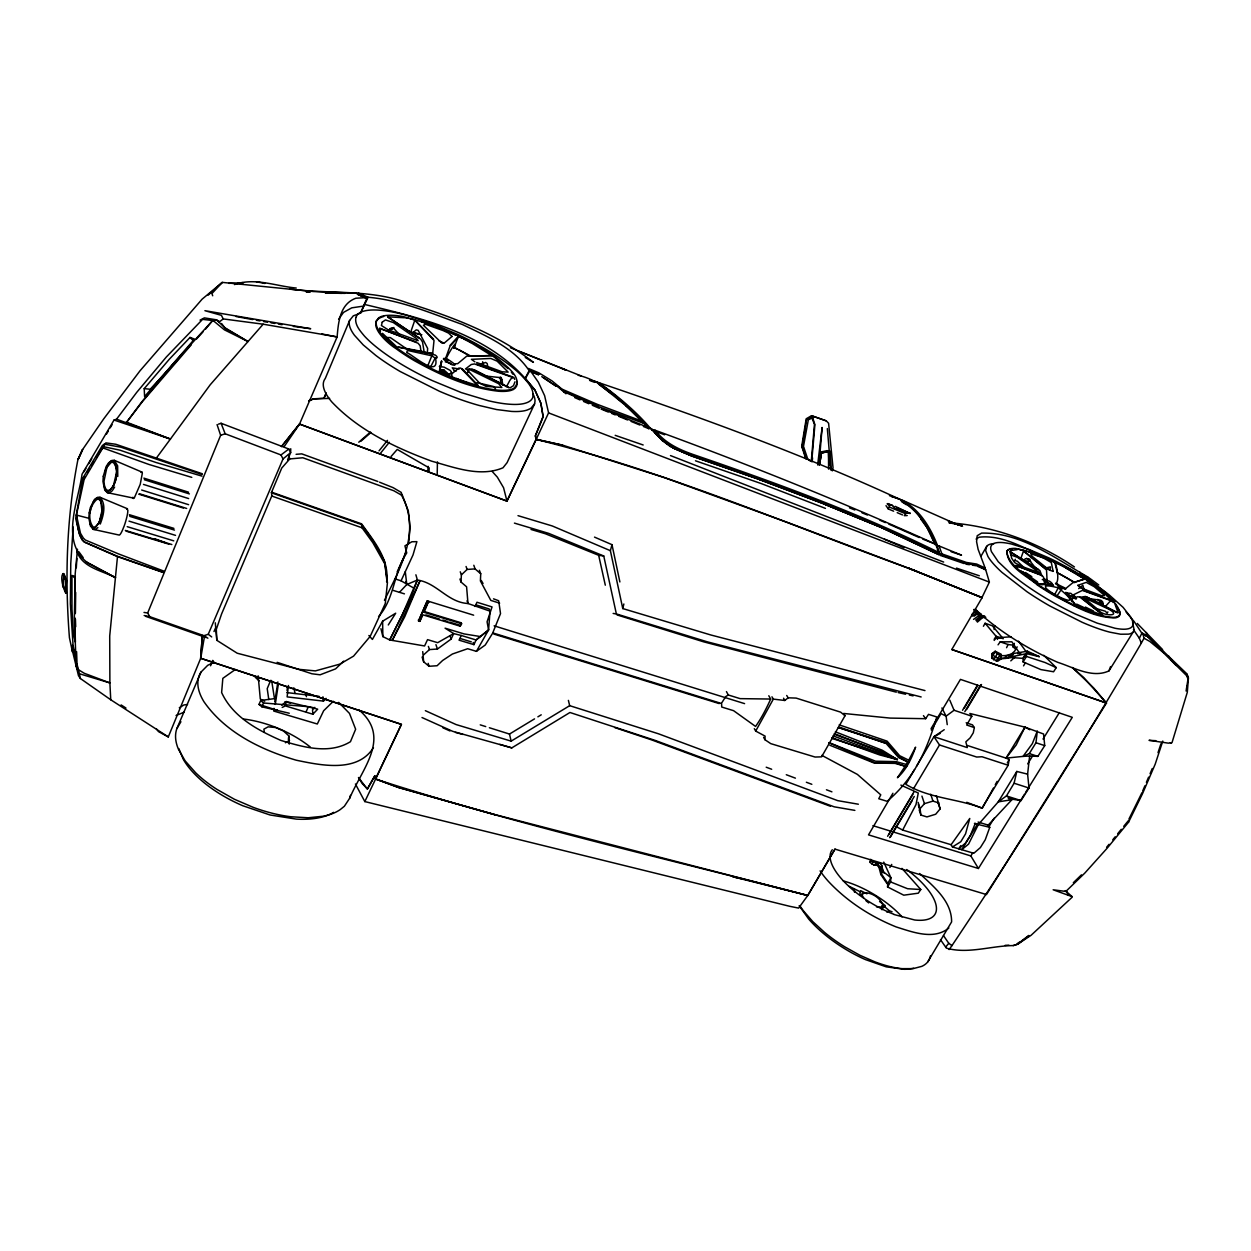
<?xml version="1.0" encoding="UTF-8"?>
<svg xmlns="http://www.w3.org/2000/svg" width="1251" height="1251" viewBox="0 0 1251 1251"><rect width="100%" height="100%" fill="white"/><g stroke="black" fill="none" stroke-linecap="round" stroke-linejoin="round"><path stroke-width="1.5" d="M65.693 593.052C68.148 563.591 55.779 572.02 65.693 593.052L66.522 580.214L63.191 573.474M74.763 614.069L74.825 576.648L71.964 575.507L71.979 609.19L73.496 634.742L75.404 642.107L74.81 617.806M493.504 598.838L498.68 600.746L500.525 613.6L492.566 633.366L485.232 645.031L476.428 651.349L467.655 648.722L452.362 654.038L442.619 660.481L437.099 665.735L429.046 666.283L423.651 661.795L422.729 651.615M828.975 465.403L828.49 451.126L820.797 453.3L819.202 465.356M202.021 476.146L155.937 462.463L120.033 450.188L103.536 446.685L84.13 479.493L76.42 515.068L80.486 533.27L83.332 538.039L85.318 540.01L118.798 554.021L163.881 571.128M75.404 613.35L75.685 592.427M879.594 862.815L881.752 865.536L881.611 874.152L887.85 883.456L887.538 886.928L903.769 895.184L918.297 893.183L920.783 889.524L901.955 868.366M1043.787 655.321L1056.235 667.643L1053.577 671.771L1040.91 669.598L1023.13 661.951L1026.414 656.415L1026.461 653.616L1006.398 657.932L999.393 658.339M1015.796 649.144L1013.122 647.017L1013.138 645.36M437.178 475.333L437.443 461.885M65.943 592.739L63.52 585.656L63.91 574.006M66.444 592.208L63.019 585.968L63.754 574.193L62.91 573.787M290.748 448.749L290.639 452.627L287.574 459.789M806.551 459.211L802.219 446.498L806.535 419.883L811.602 417.099L814.448 424.386L811.352 460.399M828.584 469.125L828.49 451.126M1187.84 680.716L1187.997 677.244L1186.48 673.46L1148.809 637.306L1142.147 633.647L1134.219 621.653L1126.103 612.02M479.368 570.284L480.728 573.756L480.4 580.933L490.814 600.402L499.634 603.17M76.686 515.693C77.249 524.497 77.875 535.725 84.552 542.199L117.485 556.648L163.209 572.489M427.889 470.188L428.108 466.31M476.428 651.349L488.578 629.941L490.032 611.16L467.983 603.514L466.592 586.797L461.009 582.028L461.384 574.881L460.259 571.816M810.367 461.15L807.614 458.679L803.486 446.388L808.334 419.789L813.791 417.255M428.984 471.799L429.202 467.921L397.239 449.422L390.984 456.599M821.813 755.354L857.388 774.416L880.767 794.838L878.765 798.748L887.147 801.312C914.356 778.138 926.756 750.709 936.796 716.964L928.508 714.352L925.646 718.7L890.118 718.09L843.674 713.461L845.019 715.728L821.579 756.855L815.089 757.043L770.772 743.641L764.893 739.685L765.112 736.135L755.682 731.069L754.306 728.661M77.484 549.205L75.201 573.834L74.356 617.634L76.186 666.048L77.437 669.097L84.27 673.273L109.885 682.921L110.745 699.778L168.291 736.917L200.739 658.214L204.351 637.244M76.295 567.829L76.89 558.509M427.326 353.376L427.639 348.419L418.162 330.342L416.255 329.842L412.549 333.001L407.466 330.592M1053.545 585.515L1041.207 583.951L1037.955 583.904L1037.548 585.187L1037.126 583.482L1021.066 570.847M820.406 458.929L820.797 453.3L827.067 451.752L829.976 452.362L830.586 469.469M72.761 648.988L72.542 652.146L69.43 637.713C64.802 578.509 66.428 518.696 77.781 460.305L82.613 449.516L103.645 418.96L139.987 370.828L202.13 299.145L222.271 282.382L313.391 291.53L356.504 293.25L366.871 298.285L360.538 313.172M482.448 364.807L482.667 361.742M117.766 476.428L117.625 465.825L114.31 460.305L111.918 460.415L109.369 462.37L105.068 470.955M98.907 523.716L102.676 507.687M113.122 487.171L116.875 471.048M887.538 886.928L890.571 881.924L890.884 877.67L883.769 862.111M102.082 511.847L100.784 501.104L99.032 499.368L96.984 499.321C89.556 505.42 87.148 519.29 93.106 526.999L95.185 527.093L99.282 522.418L101.941 513.457M289.247 744.126L288.809 735.854L283.461 730.959L275.595 727.519L268.121 726.831L263.883 729.177L264.336 732.179M819.858 464.465L820.797 453.3M1045.711 568.861L1023.599 550.753L1020.847 558.493L1018.721 558.102M408.639 543.716L410 527.656L408.326 510.971L401.946 494.161M811.727 461.65L814.917 424.668L812.04 415.879M893.652 511.19L888.319 508.969L889.508 506.076L887.162 503.778L892.573 505.513L893.84 507.265L895.294 506.374L910.102 513.504L897.014 507.781M72.355 645.328L79.392 673.742L109.885 682.921L109.713 636.024L117.485 556.648M820.593 459.602L820.922 456.115M200.035 320.115L204.366 317.895L216.36 319.787L224.805 327.653L247.886 341.492L224.429 329.857L212.842 320.319L173.78 363.165L141.801 401.852L126.242 422.744L170.417 439.054L210.199 384.792L263.179 324.197L337.113 336.941C338.38 322.398 339.787 304.056 355.863 298.223L366.043 297.629M812.18 461.682L812.571 457.913M287.042 690.693L287.449 686.908M1008.322 798.56L1021.019 800.577L1029.01 788.036L1027.603 774.15L1029.636 755.995L1037.861 756.386L1044.726 745.627L1043.569 734.009L1024.96 727.144L969.869 713.477L971.839 716.213L966.679 725.017L974.341 727.582L973.278 732.82L970.119 737.918L965.835 741.843L967.304 747.613L933.95 736.698L916.483 766.253M288.418 685.501L287.136 696.901L323.462 701.107L326.058 698.355M1029.636 755.995L1023.021 756.402L1029.323 753.571L1035.969 742.734L1037.314 730.975L1032.372 743.61L1023.021 756.402L1006.023 758.122L967.32 745.471M386.606 581.918C389.671 559.353 373.861 541.058 361.617 523.856L271.608 492.159L271.748 496.021L221.583 613.96L216.314 629.347L216.814 640.324L237.221 653.225L299.036 669.348L315.377 670.896L339.912 664.109L353.564 656.134L370.187 636.384L385.292 603.482L387.435 582.7L385.089 564.436L372.829 542.684L362.024 527.781L361.476 524.513L271.201 492.722M819.092 463.996L822.11 427.467L817.654 464.95M288.356 739.529L288.809 735.854M991.699 657.369L992.231 653.475L995.217 651.239L1001.128 654.179L1000.8 659.089L997.657 661.263L991.871 658.354L991.699 657.369L993.153 657.51M1118.097 612.74L1115.376 605.265M425.747 353.251L432.705 353.345L434.019 340.46L414.863 320.193L433.565 339.209M882.033 909.727L882.799 904.442C879.469 897.358 871.478 892.323 863.628 892.729L860.766 894.809M514.974 381.821L513.473 385.699L510.127 387.794M1049.902 570.393L1050.418 566.875L1045.852 567.97L1044.069 566.625M277.878 681.951L274.751 701.795M991.871 658.354L992.231 653.475L994.451 653.694M359.475 313.548L353.314 315.831L349.576 320.506L325.26 378.521A99.454 30.29 24.5 0 0 331.875 402.009C358.881 430.5 395.394 447.811 431.736 461.197C454.379 467.405 480.009 477.491 502.996 467.796L507.077 462.667L534.599 403.87L535.037 400.914A100.002 27.334 24.8 0 0 532.973 393.846M378.568 616.555C394.737 598.51 393.408 572.786 406.747 552.958L404.933 545.843L411.876 541.761L416.896 541.652L413.018 554.944L401.071 580.808L413.784 588.095L402.15 615.179L389.702 639.965L382.869 636.603L380.945 628.69M278.332 684.313L275.267 704.422M870.211 862.502L870.68 859.359L873.104 861.783L878.781 863.299L874.23 865.285L870.211 862.502L870.196 861.298L871.853 861.235M214.406 662.186L207.713 665.313L201.02 672.068L176.876 728.567A91.839 44.27 22.4 0 0 178.424 749.208L185.132 760.858L195.578 772.68A89.54 43.222 22.4 0 0 217.111 789.49L234.437 799.28L253.124 807.302A91.855 44.301 22.5 0 0 290.904 816.762L308.153 817.763L323.211 816.231A89.4 43.144 22.5 0 0 340.303 809.538L344.369 806.254L349.608 798.341C362.399 768.114 391.297 737.777 359.334 710.208M994.138 629.566L994.748 625.781M414.644 320.663L410.954 331.421M914.544 769.537L905.818 784.314C929.149 798.435 957.031 798.513 981.957 808.068L1008.181 765.268L1009.15 759.56L1006.023 758.122L1024.96 727.144L1029.839 729.74M1186.652 688.629L1187.215 685.532M73.183 526.999L70.76 563.529L70.369 603.826L73.09 645.532L77.077 664.985L76.186 666.048M832.447 470.829L833.025 467.733L828.6 423.245L826.285 420.868L811.539 415.707L806.191 418.788L801.719 446.232L805.66 458.617M439.32 371.328L441.337 361.101M439.523 371.735L441.775 361.132L439.711 368.138L442.447 371.954L445.465 373.94L448.656 374.205L452.925 372.939L458.648 368.154L460.743 368.044L477.413 385.449M1186.104 691.021L1188.012 678.933L1186.511 675.54L1163.133 652.443L1149.841 641.45L1144.024 638.213L1142.851 633.819M83.77 478.93L84.583 476.756M446.075 359.96L446.154 359.146M285.666 704.454L286.276 701.545L317.707 709.161L312.859 714.227L285.353 705.908L282.179 707.425M89.791 513.113L90.604 509.438M1067.869 894.746L1066.884 891.822M895.966 826.473L902.659 830.07L951.104 844.722L952.449 846.958L961.722 849.679L968.555 844.112L978.376 824.487L998.282 801.844L1006.445 795.933L1014.092 783.235L1016.797 771.445L1027.603 774.15M924.974 690.583L710.975 635.023L622.763 608.565L623.858 603.983M622.763 608.565L610.379 550.69L611.989 544.67L594.506 537.117M349.608 798.341L350.436 795.323M1128.074 820.812L1128.558 822.188L1107.229 848.115L1084.773 873.12L1065.852 891.447L1053.154 889.774L1072.123 896.654L1071.857 897.483L1031.059 935.31L1017.798 944.052L1013.56 945.584C991.605 945.662 967.836 954.341 946.366 948.117L940.486 939.657M1128.558 822.188L1142.585 793.525L1155.22 764.111L1162.789 741.061M474.973 606.5L476.991 602.247L492.05 606.923L487.077 621.794L488.578 629.941L476.084 639.965L473.926 644.64L459.054 640.168L461.275 635.477L476.084 639.965L488.578 629.941M930.556 955.67L929.477 959.017A75.717 31.353 31.9 0 1 921.799 966.351L913.167 968.634L902.127 968.649A77.765 32.213 31.9 0 1 874.84 961.816L859.875 955.264L845.004 946.976A75.764 31.431 31.9 0 1 824.425 932.261L812.775 921.612L803.486 910.9A77.734 32.198 31.9 0 1 799.811 905.661M1158.004 752.664L1160.928 743.798M1013.122 647.017L1014.358 643.374M445.841 360.132C445.669 357.317 459.852 334.94 453.863 348.231L458.413 336.378L461.916 338.114M989.76 827.333L985.256 839.765L980.377 847.584L973.794 853.291L961.722 849.679L977.406 824.315L989.76 827.333L988.196 825.128L978.079 822.048M975.28 609.002A83.52 21.22 29.9 0 0 983.833 617.009C1006.023 635.664 1031.215 650.551 1057.674 662.311C1073.624 667.377 1092.326 678.652 1108.965 670.896L1110.544 666.611M1001.441 655.227L999.862 655.039L996.171 661.169M1040.832 574.772L1015.89 565.499L1017.595 567.594M91.01 507.593L92.246 504.356M100.268 524.013C103.364 515.897 106.601 504.403 100.017 497.288L97.719 497.272L95.154 499.149L92.855 502.746M1023.13 661.951L1023.068 658.37L1026.461 653.616L1039.284 656.65L1027.415 651.192L1013.294 653.554L1012.387 655.931L1005.773 658.386L999.002 659.042M415.879 574.788L417.396 580.026L411.313 596.618L389.702 639.965L424.574 645.969L427.545 639.636L437.662 642.686L453.691 633.585L461.275 635.477M648.315 428.546L644.281 423.182L648.659 428.64L643.374 426.466M427.529 366.449L431.83 355.816L408.608 350.671L407.169 350.859L406.747 352.579C412.674 354.674 439.492 379.303 435.598 358.396L431.83 355.816M978.376 824.487L975.233 823.486L970.432 835.308L965.444 843.127L958.798 848.819L960.752 845.645M207.869 638.198L203.929 635.696L149.807 616.68L147.665 612.99L220.645 435.317L217.064 424.605M211.231 664.172L212.733 660.575M360.476 313.25L368.122 297.269C401.039 300.084 431.673 313.532 462.463 324.525C486.545 336.191 513.88 347.762 529.142 370.656L525.17 378.381L534.834 389.937L540.885 403.213L543.215 416.724L535.412 435.833L536.179 439.445L506.983 501.119L299.458 424.011L281.491 446.529M270.669 680.356L267.214 688.644L268.793 699.59M210.575 665.782L212.826 660.419M271.608 492.159L281.756 468.03L289.779 458.929L302.82 457.757L393.83 490.767L401.493 495.13C421.368 531.206 400.711 567.266 384.448 600.245M261.912 706.815L263.539 702.984L260.693 700.497L259.02 704.422L261.912 706.815L289.278 713.242M473.66 615.179L427.232 600.887L418.538 620.981L419.82 621.372L421.884 615.539M203.929 635.696L208.245 634.288L283.023 458.945L290.639 452.627L288.825 449.015L221.083 423.276L218.409 424.167M213.999 631.552L215.532 627.986M1142.695 790.96L1144.915 785.784M1146.385 782.328L1148.606 777.137M1150.076 773.681L1152.296 768.489M323.978 398.287L326.261 392.97L323.9 398.24L313.344 398.85L308.716 401.055L313.375 398.897L329.623 398.397M859.718 894.528L860.672 890.665L866.927 893.808M1024.96 727.144L1016.219 744.939L1006.023 758.122M413.784 588.095L417.396 580.026C436.99 582.841 447.483 602.356 467.983 603.514L467.03 600.808M306.135 711.678L308.403 706.674L313.813 707.738M467.593 372.892L469.172 369.436L470.845 370.124L498.617 383.682L501.839 387.497L486.029 386.371L479.586 383.072L466.529 369.217L469.172 369.436M397.114 572.004L405.934 552.582M927.679 961.956L951.604 921.909C951.823 901.158 933.559 886.443 919.626 873.526M427.232 600.887L418.538 620.981M916.889 571.3C790.695 525.701 666.705 471.502 536.179 439.445L535.319 435.895L543.028 416.567L540.885 403.354L534.896 389.952L525.373 378.521L530.049 370.296L538.368 382.227L544.623 395.691L548.579 412.893L536.21 439.351L562.606 445.153L664.625 477.679L789.428 523.137M423.667 654.836L429.468 649.582L437.428 649.034L451.126 639.073L453.691 633.585L445.075 628.174L464.074 633.913L480.009 636.493M397.583 629.05L392.251 640.387L404.777 616.649L419.992 580.808L398.459 627.408M1072.451 667.565L1093.796 688.081L1106.478 703.062L986.476 894.559L834.949 849.116L807.739 895.497L494.88 814.573L398.537 787.551L375.66 778.951L401.462 724.329L200.613 658.292L202.349 635.399L200.692 658.261L401.368 724.392L375.472 779.045C517.476 824.862 663.374 858.03 807.786 895.45L834.996 849.116M1006.57 647.705L1008.071 644.515L1013.717 645.25M732.945 876.779L807.739 895.497L798.638 908.101L789.913 906.35L364.823 801.578L375.613 779.045L374.815 775.792L367.262 789.006L358.474 777.512L362.102 783.439L367.497 788.99L374.847 775.839L375.66 778.951M760.264 479.68L692.428 456.208L672.647 447.795L692.397 456.255L759.638 479.602L824.503 504.044L881.877 527.547L941.221 554.85L966.929 563.685L977.156 565.452L985.663 569.612L989.369 582.106L981.941 597.634L907.866 567.891M424.558 609.69L428.593 601.278L424.136 612.318L461.619 623.749L460.212 626.188L422.963 614.851L419.82 621.372M176.876 728.567L180.926 721.749M460.212 626.188L461.166 622.795L423.761 611.379L424.136 612.318M871.931 864.16L873.104 861.783M949.118 949.572L951.948 945.615C1018.111 846.786 1081.239 745.831 1141.303 643.17L1139.364 638.26L1142.007 632.912L1148.121 636.462L1163.039 651.834M1128.887 819.155L1141.96 792.696M993.935 543.653A81.409 18.953 29.6 0 0 986.664 546.39L985.647 550.549L987.93 556.445A83.708 19.5 29.7 0 0 1002.02 572.426L1026.868 591.645A81.612 19.031 29.7 0 0 1049.98 606.047L1082.084 622.247A83.754 19.5 29.7 0 0 1109.965 632.193L1120.63 634.226L1128.433 634.148A81.55 18.984 29.7 0 0 1134.204 630.285L1132.593 622.388M1024.694 655.133L1023.068 658.37L1011.418 657.573L1005.773 658.386M430.094 367.95L435.285 357.817M993.669 659.887L997.328 653.773L999.862 655.039M984.349 569.549L985.147 568.001L978.11 549.314L976.578 541.699L977.187 535.741L981.55 533.114C1021.238 532.175 1055.297 558.493 1088.417 577.305M902.659 830.07L916.013 804.534L918.281 793.009L900.876 785.096M908.742 760.186L915.607 747.144C911.729 758.403 906.381 769.662 897.42 777.747L905.161 766.269L906.506 766.613L906.224 764.455L907.679 762L909.039 762.344L908.742 760.186L899.625 755.682L887.1 741.155L839.218 724.861M887.85 883.456L890.884 877.67L883.159 871.619L881.502 868.804M1058.237 587.845C1014.905 576.383 1099.332 620.746 1058.237 587.845L1054.577 594.788L1053.936 594.334M755.682 731.069L773.337 699.106L771.961 696.807M882.799 904.442L881.376 907.038L876.513 906.881M1141.303 643.17L1144.024 638.213M770.679 699.043C766.269 708.77 761.687 717.746 755.573 726.44L733.586 710.677L721.733 707.034L721.561 703.171L725.658 696.651L728.285 694.977L740.123 698.637L770.679 699.043L768.802 695.744M966.757 802.313L982.316 808.224L993.419 788.083M995.264 784.721L997.125 781.375M1007.29 762.907L1009.15 759.56M1015.327 559.306L1014.67 560.495L1017.266 561.183L1025.148 568.642M534.599 403.87L530.768 408.467L527.312 409.984A97.422 26.662 24.8 0 1 511.393 411.407L496.584 409.546L479.117 405.449A100.111 27.381 24.8 0 1 439.523 391.297L400.226 371.531A97.594 26.724 24.8 0 1 375.707 355.347L363.212 344.901L354.518 335.346A100.08 27.366 24.8 0 1 349.576 320.506M388.279 624.968L395.691 613.209L382.618 621.215L372.391 639.433L368.889 635.492M983.411 626.266L985.116 623.264L992.371 625.813L1002.067 637.322M1107.886 611.911L1107.213 613.099L1105.29 611.207L1094.641 608.142M981.003 556.179L986.664 546.39M951.839 649.535L1106.478 703.062L951.808 649.488L982.129 597.603L907.694 567.876L789.365 523.137M892.917 793.259L868.522 834.87L978.407 868.491L1024.506 794.213M931.291 730.052L941.049 713.617L946.1 716.166L947.242 724.657M913.465 788.802L939.501 744.97L933.95 736.698L944.224 729.708M887.616 836.278L914.074 791.727M931.041 728.707L960.44 679.387L1072.279 717.323L1025.523 792.571M962.551 710.255L977.469 685.173M964.318 708.113L977.266 686.408M964.802 711.694L980.721 684.923M966.57 709.552L981.519 684.5M1017.172 646.876L1014.592 651.208L1010.511 654.899M106.382 434.238L108.29 431.048M110.182 427.873L112.074 424.699M889.258 833.932L912.855 794.416M889.633 837.654L914.262 796.465M890.415 837.06L912.073 800.828M863.628 892.729L862.111 895.263L863.753 898.155M83.88 471.783L85.85 468.515M88.805 463.589L91.761 458.664M87.492 471.924L89.431 468.687M91.37 465.466L93.293 462.229M96.202 457.397L105.882 442.885L115.78 444.261L202.287 473.769M1023.537 665.86L1025.492 662.608M889.868 867.475L891.744 864.41M978.407 868.491L970.854 855.934L972.871 852.65M989.072 826.426L994.123 818.232M1027.665 763.908L1032.779 755.635M1043.021 739.06L1059.394 712.538M994.201 639.292L996.093 636.274L985.116 623.264M1016.797 771.445L998.282 801.844L1011.887 799.717L1006.445 795.933L1021.019 800.577M1108.965 670.896L1133.125 632.068M219.175 321.429L216.36 319.787L213.249 320.6L202.584 319.365L166.305 357.035L136.75 392.329L116.562 419.163L114.029 420.055L82.05 474.223C78.219 502.402 59.548 542.168 88.305 563.325L115.499 577.665C101.878 570.472 82.003 567.719 76.686 550.8M506.108 386.668C508.485 384.745 510.236 376.285 514.083 377.786L514.74 379.428M909.93 512.926L906.365 512.988L904.301 515.647L907.225 515.568M114.623 487.061L112.262 490.736L109.713 492.675L107.305 492.644L105.287 490.673L103.661 483.746M373.439 747.629C357.473 773.102 320.96 765.346 296.299 760.217C261.146 749.928 225.43 732.57 203.976 701.764A93.45 42.55 22.8 0 1 201.02 672.068M1056.86 596.086L1061.286 589.581M284.196 446.591L299.489 424.152L337.113 336.941L321.835 333.939M951.104 844.722L969.775 818.451L965.569 833.823L960.799 841.72L952.449 846.958M998.063 644.844L1000.19 641.857L1011.887 641.81L1020.018 653.851M1055.453 583.717L1056.329 583.06C1061.677 576.899 1049.792 545.061 1057.548 573.208M338.599 319.208L343.556 312.375L351.766 307.84L363.588 306.088M156.453 457.96L170.417 439.054L126.32 422.087M994.17 640.434L996.124 637.822L1011.261 636.79M881.533 909.43L885.27 905.661L879.562 901.518M281.491 446.56L299.489 424.089L506.936 501.088L536.1 439.289L562.575 445.153M379.694 454.269L389.327 442.26M945.756 946.991L948.743 943.27L943.504 935.607M379.069 450.813L387.513 440.352M1106.603 847.302L1109.058 844.3M1112.733 839.812L1115.173 836.81M1117.628 833.807L1121.303 829.304M1123.742 826.317L1127.417 821.813M936.373 795.699L940.142 808.897L935.701 814.229L926.944 816.919L920.892 815.058L919.172 809.866M964.13 563.56L940.596 555.491L941.894 553.896L939.048 545.952L937.593 545.702C929.43 524.685 915.263 502.089 891.791 496.678M144.209 388.654L169.354 359.193L190.027 337.442L194.515 339.068L144.6 396.536L144.209 388.654L150.214 389.233L181.348 355.737M920.892 815.058L920.064 808.662L924.442 803.658L932.949 801.109L939.001 802.97M450.079 345.307L458.413 336.378M191.403 344.635L142.536 401.477L126.242 422.744L116.562 419.163M196.548 338.974L202.975 331.906M205.539 329.091L212.842 320.319M314.845 707.362L312.531 709.849L312.859 714.227M988.196 825.128L1011.887 799.717M392.955 590.347L399.476 592.317L406.794 584.53L417.396 580.026M1061.99 589.112L1057.955 585.906M1074.374 606.156L1075.328 605.187L1073.561 602.372L1065.617 592.38M333.345 701.264L323.634 710.771L317.332 724.001L274.219 711.193L273.985 708.316M458.476 336.941L449.938 346.339L445.7 358.083C463.902 368.967 450.704 365.902 443.37 359.021L444.011 358.255L448.577 360.601M1073.342 882.706L1081.458 874.84M1155.893 740.686L1149.012 740.326L1168.371 743.157L1172.015 742.625L1187.308 692.303L1188.45 677.933L1186.996 674.054M343.681 661.122L335.581 668.878L320.115 674.805L311.89 673.773L277.175 662.342M461.384 574.881L467.123 569.44L475.052 568.892L480.728 573.756M1022.818 560.057L1027.931 561.355L1030.105 559.338L1026.508 558.478L1022.818 560.057L1020.847 558.493M1010.792 660.872L1014.842 657.15M874.23 865.285L876.372 863.315M208.182 295.173L222.271 282.382L211.919 293.547L212.701 295.783M976.499 621.09L981.675 616.462L984.881 616.258M995.217 651.239L992.371 654.852L998.454 658.792L1000.8 659.089L1000.628 657.713M360.695 441.415L370.89 432.549M358.756 442.213L370.452 432.064M977.359 622.122L982.66 617.556L985.819 617.322M1097.784 599.37L1102.991 605.593L1105.384 606.516L1110.997 600.292L1113.39 602.607M882.033 872.557L883.159 871.619L881.752 865.536M1028.713 935.967L1017.907 944.177L1013.138 945.537M281.756 705.173L286.276 701.545M1078.659 588.611L1082.85 585.265L1084.07 589.643L1079.488 586.484M773.337 699.106L784.799 700.482L788.146 697.808L796.121 698.089L840.625 712.147L845.019 715.728M972.574 616.117L977.641 612.208L976.906 610.785L971.746 614.585M465.419 368.982L471.252 364.51L474.504 363.947L512.832 377.505M218.769 322.336L223.225 318.927L263.179 324.197M1022.223 940.424L1028.791 935.435M220.645 435.317L225.164 433.769L280.99 454.957L288.825 449.015M975.671 620.027L980.909 616.117L984.068 616.071M971.839 716.213L954.06 710.255L946.1 716.166L941.909 707.957M97.906 527.578L95.389 529.408L93.074 529.314L89.869 523.575M974.169 616.164L977.782 613.537L980.831 613.6M948.852 927.992C933.856 940.392 912.511 932.042 896.169 926.928C870.743 916.639 847.099 901.439 828.334 881.33A78.829 31.181 31.6 0 1 820.109 870.884M62.863 586.828L63.019 585.968M973.544 619.386L980.158 614.679L980.909 616.117M235.36 669.488L222.834 678.339L221.63 692.554C232.78 716.932 257.503 730.021 280.896 740.42C303.164 747.097 328.982 754.744 350.452 741.702L355.644 729.239L349.482 713.414L338.677 702.374M66.287 579.651L65.599 591.817M977.266 620.089L981.05 617.447M389.358 330.624L393.94 327.496L387.044 330.811M1018.439 641.138L1026.32 651.896L1027.415 651.192M1017.313 943.52L1020.581 941.456M976.077 539.072L979.064 537.211C998.564 534.975 1016.891 544.091 1033.952 552.285M422.009 717.542L452.737 731.35L511.815 747.879L569.956 712.491L655.039 740.357L834.182 806.817L854.871 810.382M179.3 707.769L183.975 704.938L187.541 704.516M489.376 727.738L509.485 734.056L534.537 718.872M537.883 716.839L541.23 714.821M425.356 710.677L456.083 724.564L511.143 741.139L569.69 705.673L658.511 733.805L837.701 800.64L858.358 804.221M285.416 742.781L289.56 740.373M176.063 715.509L183.944 712.257M887.147 883.8L880.876 874.543L880.751 867.725L877.045 863.253M933.95 736.698L940.158 733.414M886.771 912.026L889.336 910.728L892.088 911.807M274.219 711.193L277.394 709.692M664.609 434.785L651.818 429.969C636.931 412.142 618.948 397.02 600.105 383.494L598.948 384.026L630.848 409.687L649.3 428.765M141.019 472.456L141.895 472.065L142.333 473.269L140.237 484.293L134.17 498.242L107.305 492.644M1076.001 598.838L1073.561 594.741L1082.428 590.378L1110.7 600.543M1079.66 597.368L1085.446 596.446L1117.08 612.63M448.656 374.205L450.892 373.345L451.423 371.844L450.047 370.327L444.136 367.168L439.304 366.434M480.4 364.432L485.607 362.43L487.186 363.509L488.031 367.872M65.975 580.433L63.269 574.772M1043.084 579.213L1047.04 579.666L1046.524 570.003L1023.537 551.128M126.617 509.063L127.868 510.064L127.68 512.785A13.792 2.049 -72.7 0 1 124.256 525.78L122.598 529.877A13.792 2.221 -72.8 0 1 118.908 535.006L93.074 529.314M1073.921 582.513L1084.492 579.104L1064.476 567.094M416.27 342.023L379.428 328.387L380.288 330.155M470.048 342.133L491.659 355.597L466.795 356.097L457.71 363.666L454.113 363.822M999.549 655.696L1005.554 655.602L1013.294 653.554M383.697 316.487C363.572 321.945 386.966 343.118 395.816 348.513A78.015 20.986 24.8 0 0 414.456 360.726C440.571 375.284 468.734 387.951 498.727 391.266A78.031 21.001 24.8 0 0 511.034 390.406C515.162 389.561 518.336 385.449 516.819 381.227M1045.085 584.889L1046.54 584.514M802.188 447.749L803.423 447.451M239.895 283.524L243.429 282.695M469.062 369.014L472.065 368.982L508.782 387.685M1017.72 653.648L1021.16 652.944M1072.576 597.915L1073.608 597.712L1071.982 596.211L1068.276 595.116M1005.288 656.118L1012.559 654.695M1084.492 579.104L1072.889 582.669L1065.821 588.455L1055.813 583.529L1060.082 587.532L1065.68 589.158L1063.256 587.595M1098.753 584.983L1090.074 578.556L1080.864 574.287L1088.98 578.587M445.293 361.867L450.282 362.993L451.939 364.651M1041.676 584.811L1044.726 584.264L1043.615 577.383L1042.208 575.663L1015.89 565.499M234.469 284.587C254.719 277.237 275.814 286.166 296.252 288.043M260.693 700.497L274.469 698.621L271.639 680.513M1073.827 604.64L1076.876 604.233L1093.233 611.817L1094.5 613.834M296.096 454.316L301.772 453.863L377.849 481.51M228.808 283.351L242.929 282.648M1005.1 945.365L1008.885 945.162M468.531 356.003L491.659 355.597M1075.422 598.604L1076.564 598.572M1042.271 579.651L1047.04 579.666M389.843 328.606L392.533 328.591M345.12 293.359L325.244 292.937L341.648 293.359M386.981 337.535L390.328 337.598L407.216 349.279M1017.251 549.611L1010.433 550.565L1010.386 553.786M1038.189 583.842L1053.014 584.702M1020.597 571.77L1022.974 571.832L1037.392 581.762L1038.486 584.53M996.124 637.822L1000.706 637.947M432.705 353.345L429.484 353.173M454.16 370.781L456.396 370.89M62.55 585.609L63.52 585.656M920.783 889.524L907.585 888.726L890.571 881.924M525.279 357.473L533.426 362.368C496.506 333.438 452.127 316.878 407.81 303.023C369.78 288.918 328.95 294.251 289.56 289.012M421.853 334.736L412.549 333.001M975.233 823.486L974.451 823.439L977.406 824.315M922.785 539.103L936.796 544.717L939.673 554.49C856.669 512.785 768.693 482.511 681.451 451.236C670.301 447.483 660.809 439.852 653.82 430.485L655.211 430.281C750.334 465.153 844.472 502.949 936.796 544.717M985.663 569.612L977.954 566.531M263.539 702.984L308.403 706.674M831.227 470.485L830.007 451.111L827.099 450.657L820.844 451.986L821.235 452.706M651.818 429.969L655.211 430.281C664.422 442.557 678.464 449.344 692.616 454.301C776.371 482.98 859.812 513.363 939.251 552.692M309.81 292.124L306.057 291.78L309.904 292.155M1000.19 641.857L1008.071 644.515M1147.011 634.601L1146.244 632.49L1148.199 637.369M486.139 376.082L499.509 377.521L501.948 379.553L502.824 385.402M286.823 692.585L319.13 696.354M293.328 326.402L310.686 328.716L204.914 310.686L221.411 315.346L223.225 318.927M1086.337 598.306L1100.849 600.245L1102.6 601.684L1102.991 605.593M531.018 529.454L545.405 533.77L598.666 555.303L603.748 555.991L616.368 613.928L707.331 641.841L921.158 696.963M398.772 316.738L402.431 317.254M398.756 347.293L427.701 353.11M397.318 346.855L425.903 352.125M404.401 317.754L387.81 316.816L420.68 339.13L422.51 341.976L424.261 352.579M613.146 613.443L616.368 613.928M364.276 304.384C421.196 317.973 484.716 332.938 525.17 378.381M965.944 564.185L969.431 564.717M972.918 565.249L976.405 565.796M144.006 612.427L147.665 612.99M428.765 353.376L435.348 355.112A6.802 1.876 25.2 0 1 435.411 358.052M263.742 321.585L267.401 322.211M271.06 322.836L274.735 323.446M278.394 324.072L282.054 324.697M236.048 316.519L252.671 319.568M256.361 320.24L260.052 320.913M275.47 709.739L259.02 704.422M1020.456 549.924L1022.739 550.346M1018.611 549.267L1021.191 549.783M1044.147 579.62L1049.62 581.293A5.676 1.329 30 0 1 1051.95 584.561L1045.273 581.715M405.418 317.832L408.389 318.411M391.094 328.153L394.065 328.747L399.241 334.424M256.424 281.756L264.993 283.461M144.162 615.539L149.807 616.68M589.862 380.163L593.772 380.961C697.37 416.067 800.468 453.378 899.844 499.305C917.39 508.891 928.101 526.53 935.263 544.607M875.481 863.346L878.984 867.365L880.751 867.725M898.155 692.569L905.63 694.227M909.352 695.04L913.089 695.869M733.055 876.857L744.282 879.328M578.134 375.253C605.656 381.555 624.812 404.761 644.14 423.495L597.306 406.2L563.701 391.719M477.053 382.634L493.394 386.465L495.521 388.858M1102.475 615.039L1076.157 605.547M410.031 318.786L413.753 319.693M1022.489 550.033L1026.758 551.112M76.42 515.068L89.243 518.383M896.295 692.163L703.609 641.826L617.056 614.929M893.871 914.481L914.637 919.985A60.736 23.957 31.6 0 0 906.74 869.523M477.46 385.449L459.383 379.819L440.211 371.969M455.473 732.445L462.87 734.431M499.821 744.361L511.815 747.879M1030.652 561.261L1027.931 561.355M418.303 620.074L419.789 620.48M906.224 764.455L896.185 761.624L875.575 761.218L829.085 742.672M494.864 814.714L398.662 787.505L375.613 779.045M905.161 766.269L895.09 763.391L874.214 763.079L829.82 745.221M427.482 601.794L428.968 602.216M906.365 512.988L894.668 508.266M412.767 332.125L418.1 333.72M514.427 523.106L548.782 533.411L603.748 555.991M285.025 701.623L290.513 703.265M518.008 515.662L552.285 525.967L610.379 550.69M191.778 477.366L148.869 464.434L102.191 447.686M442.807 620.058L447.905 621.591M425.95 614.929L439.414 619.026M449.625 622.122L459.961 625.265M125.335 530.424L171.825 544.529M126.163 531.175L168.791 544.122M460.133 638.479L471.33 641.872M1028.306 551.597L1058.972 564.185M129.009 521.135L175.531 535.365M127.211 526.671L173.748 540.854M173.905 528.375L129.432 514.708L129.885 516.397L174.468 530.08M399.476 592.317L404.433 593.85M492.831 632.912L720.873 703.312M493.785 634.038L719.2 703.578M872.901 825.66L970.854 855.934M139.768 493.848L186.665 508.453M138.658 494.145L183.381 508.062M476.115 604.905L489.157 608.956L490.032 611.16M494.114 625.828L744.595 703.625M170.417 439.054L114.029 420.055M143.474 484.418L188.635 498.57M141.676 490.032L188.635 504.685M394.69 578.806L401.071 580.808M956.468 568.11L979.298 575.773M143.865 478.132L188.541 492.19M144.35 479.727L189.401 493.91M480.243 724.861L485.732 726.581M421.321 321.82L426.466 323.477M1014.092 783.235L1029.01 788.036M1008.181 765.268L982.035 756.761L976.687 757.043L939.501 744.97M1026.414 656.415L1045.085 662.53L1056.235 667.643M202.005 474.504L120.815 447.186L104.146 444.136L102.269 445.653L82.816 478.148L75.67 518.539L79.689 534.99L82.113 539.932L84.208 541.918L117.625 556.32L163.271 572.317M1029.323 753.571L1037.861 756.386M951.135 551.722L961.519 555.163L939.048 545.952M1035.969 742.734L1044.726 745.627M966.179 722.765L972.496 724.861L974.341 727.582M906.506 766.613L895.904 763.094L875.059 762.829L829.069 742.734M907.679 762L898.578 757.543L886.036 743.36L838.295 727.488L886.912 742.719L899.281 757.121L909.039 762.344M832.134 738.465L897.374 759.576L882.33 750.256L835.371 731.804M614.726 727.566L651.583 739.873L830.429 806.269M961.425 525.905L948.211 521.12L962.551 526.202M379.929 328.247L418.115 343.259L420.164 345.792L421.243 352.876M476.537 364.135L513.301 377.192M548.579 412.893L989.369 582.106M695.478 460.79L761.421 483.637L825.441 508.391M615.195 435.332L643.17 444.981M1003.286 638.745L996.093 636.274L997.5 639.37M941.894 553.896L966.413 562.434L976.687 564.06L985.147 568.001M840 727.363L886.036 743.36M811.539 415.707L826.285 420.868M1083.835 590.503L1110.997 600.292M271.748 496.021L362.024 527.781M145.914 616.43L206.04 637.557M428.186 324.025L433.471 325.901M889.414 495.615L899.844 499.305M833.057 735.869L897.374 759.576L879.609 754.916L831.931 737.683M476.694 362.509L502.183 371.813L508.141 372.11L497.163 361.164L490.845 358.458L471.408 359.334L474.88 361.836M1026.508 558.478L1028.635 559.26L1036.407 569.158M1026.32 651.896L1039.284 656.65M834.386 734.306L882.096 751.757L897.374 759.576L881.267 752.086L834.323 733.649M154.608 538.681L165.367 542.668M766.206 767.207L771.679 769.256M786.285 774.729L795.417 778.153M806.363 782.25L811.836 784.299M826.442 789.772L831.915 791.836M642.858 421.509L597.259 404.323L562.027 389.17L552.113 380.976L538.946 372.892L528.422 368.451M459.273 368.998L452.236 367.825L454.582 370.687M759.638 479.602L823.83 503.903L881.298 527.453L938.844 554.662M849.21 886.318L860.797 892.041M510.424 347.747L581.152 375.925M884.535 539.181L943.676 562.074M589.612 380.413L594.6 382.368M435.223 326.511L440.587 328.606M561.965 368.513L566.218 370.202L519.384 351.453M670.489 455.583L880.829 537.68L904.02 547.688M849.445 507.828L854.84 509.986M862.033 512.847L867.412 515.005M593.772 380.961L600.105 383.494M907.773 567.86L982.129 597.665M602.685 409.108L652.006 428.968C661.67 442.963 677.448 450.454 692.929 456.255M379.538 482.198L393.127 487.655L401.321 492.472L401.493 495.13M456.365 378.428L468.062 383.166M887.788 503.559L892.573 505.513M889.414 507.077L905.536 513.692M601.09 409.077L608.142 411.986M611.661 413.424L615.179 414.879M618.713 416.333L627.517 419.945M631.051 421.399L639.855 425.027M823.83 503.903L881.314 527.5L938.844 554.615M897.202 512.675L902.534 514.912M100.017 497.288L127.477 508.766M444.152 330.061L449.547 332.328M538.415 374.643L530.721 371.359L538.446 374.8M114.31 460.305L141.895 472.065M366.871 298.285L357.317 294.188L366.793 298.348M358.302 293.031L368.122 297.269M530.049 370.296L539.525 374.362M563.31 390.828L598.119 405.824M574.756 397.615L580.026 399.913M583.529 401.43L588.799 403.729M592.317 405.261L599.338 408.311M453.503 347.434L457.037 348.966M879.953 520.228L885.317 522.59M888.882 524.153L919.204 537.523M438.866 340.71L443.792 343.024M902.221 500.119L956.546 524.263L961.863 525.373L948.915 522.699C993.919 526.092 1036.985 541.667 1074.453 566.938M1045.852 567.97L1049.198 569.486M450.97 332.969L455.239 334.908M442.838 727.738L449.938 730.959M454.379 347.45L470.548 355.925M459.398 336.66L463.558 338.677M1085.415 607.079L1093.327 610.941M264.727 701.248L260.302 699.059L258.144 675.821M473.879 369.655L509.173 387.575M1089.183 578.587L1080.692 574.35L1079.957 572.254M1087.15 597.149L1117.518 612.646M115.499 577.665L86.35 561.887M1064.523 566.515L1036.813 553.818L1015.718 548.438A64.927 14.903 29.6 0 0 1006.805 551.988C1009.229 565.421 1023.584 572.88 1033.17 581.168A64.911 14.903 29.6 0 0 1062.068 599.088C1078.034 607.11 1094.562 615.836 1112.639 617.369A64.927 14.903 29.6 0 0 1120.114 612.755C1116.001 599.385 1102.287 591.754 1091.998 583.388M1058.409 564.013L1064.194 567.031M463.668 338.958L470.532 342.539M1056.626 572.254L1074.765 582.544M168.291 736.917L158.455 731.585L156.453 728.926M1086.149 590.503L1086.947 590.941M1065.633 567.829L1069.949 570.206A65.271 15.012 29.6 0 1 1075.625 573.505M1049.511 591.864L1052.451 593.521M421.524 362.946L424.761 364.76M247.886 341.492L225.43 328.56L221.552 323.509M458.804 349.748L468.343 355.253M1074.875 598.588L1072.748 597.352A5.708 1.345 29.4 0 1 1066.868 593.037L1070.856 593.349L1075.062 597.196M543.513 377.739L556.226 386.215M1142.147 633.647L1146.698 636.321M1010.261 551.972L1039.909 570.581L1041.911 575.913M1010.057 551.628L1038.471 569.502M541.777 376.645L556.163 386.231M387.904 317.191L418.96 337.754M121.097 704.923L125.991 708.066M901.752 501.714L906.287 504.685M1025.492 572.505L1031.809 576.68M901.095 500.885C918.015 510.252 928.555 527.328 935.607 544.81M1086.603 580.433L1091.732 583.936M1170.389 742.75L1171.28 743.344M71.995 649.019L78.485 675.696L80.377 678.511L110.745 699.778M598.463 384.026L612.208 394.206M948.743 943.27L951.948 945.615M567.156 393.299L555.866 384.995L565.984 393.784M670.927 447.029L662.467 440.696L652.803 430.281L662.451 440.665M208.245 634.288L211.7 636.931M1082.162 574.084L1106.65 593.584M1096.611 587.485L1105.243 594.381M1072.123 896.654L1065.242 890.587M1081.443 597.837L1098.112 610.957M396.145 346.292L382.493 333.329M865.958 900.704L868.71 902.925M884.019 906.224L889.336 910.728M995.436 652.178L997.328 653.773M71.964 575.507L75.341 578.384M1102.631 614.835L1079.957 597.118L1077.69 596.758L1070.919 599.151L1071.826 601.684M1056.329 583.06L1058.33 584.796M1072.357 667.581L1083.726 677.542L1106.431 703.031M616.868 397.74L621.2 401.571M625.547 405.418L644.14 423.495M1106.478 595.492L1112.186 600.887M1112.202 598.713L1114.969 601.293M508.078 368.67L494.802 357.598A78.047 21.001 24.8 0 0 489.329 353.798M255.079 677.057L259.129 680.919M1148.215 637.212L1160.412 649.097M1137.253 623.451L1162.601 649.597M462.135 368.685L478.038 385.339M190.027 337.442L193.342 340.804M1170.905 660.028L1176.159 665.501M499.196 377.505L501.213 379.647M1159.255 647.596L1164.306 653.022M440.117 369.436L442.447 371.954M981.675 616.462L982.66 617.556M492.206 471.455L497.335 477.131L503.574 487.734L506.983 501.119M1073.561 594.741L1075.891 597.869M973.653 609.487L979.736 616.759M511.299 372.11L513.004 374.299M1114.876 603.873L1119.614 611.473L1119.708 615.101A65.255 14.996 29.6 0 1 1115.188 617.9C1093.671 617.697 1074.218 605.922 1055.594 596.352A65.255 14.996 29.6 0 1 1038.033 585.468C1027.243 575.929 1006.852 567.188 1006.883 551.019A65.271 14.996 29.6 0 1 1012.309 548.876M78.844 551.754L83.129 557.555M1168.434 655.837L1172.797 661.795M920.517 518.696L927.257 528.016L935.076 544.576M923.457 715.635L925.646 718.7M361.476 524.513L372.11 539.369L384.495 561.089L386.731 579.291M1066.665 592.474L1075.281 604.952M886.005 505.654L888.319 508.969M1133.453 629.675L1139.364 638.26M355.425 784.002L364.823 801.578M1131.279 617.822L1123.101 607.345L1109.246 594.944A80.22 18.53 29.7 0 0 1091.107 581.809A78.922 18.218 29.7 0 0 1070.465 569.127A80.205 18.515 29.7 0 0 1049.026 557.977L1028.729 549.33L1011.387 543.997A80.22 18.53 29.6 0 0 998.579 542.512A78.954 18.249 29.6 0 0 991.668 545.123A80.236 18.546 29.6 0 0 991.48 551.707L998.282 561.762L1011.621 574.381A80.267 18.546 29.7 0 0 1030.292 588.298A79.079 18.296 29.7 0 0 1052.341 602.012A80.283 18.562 29.7 0 0 1075.5 614.069L1097.174 623.139L1115.032 628.252A80.267 18.546 29.7 0 0 1127.276 628.956A79.048 18.265 29.7 0 0 1132.796 625.312M786.707 695.478L788.146 697.808M502.073 384.182L500.588 381.743L500.556 376.989L501.948 379.553M481.26 580.464L483.042 583.482M799.154 905.693L808.678 919.032A74.434 30.947 31.9 0 0 824.518 934.341A73.324 30.509 31.9 0 0 844.112 948.352A74.45 30.947 31.9 0 0 865.473 959.611L886.224 966.835L904.16 969.29A74.45 30.931 31.9 0 0 913.621 968.196M726.44 691.6L728.285 694.977M783.564 698.214L784.799 700.482M763.61 737.308L764.893 739.685M280.99 454.957L283.023 458.945M881.048 866.755L884.222 873.276M461.166 622.795L461.619 623.749M936.405 546.468L940.596 555.444M937.374 549.533L939.673 554.49M949.806 700.185L954.06 710.255M221.083 423.276L225.164 433.769M1005.554 655.602L1006.398 657.932M466.06 566.484L467.123 569.44M459.93 579.041L461.009 582.028M450.141 636.29L451.126 639.073M938.047 802.829L940.142 808.897M428.389 646.407L429.468 649.582M473.816 565.264L475.052 568.892M178.799 748.567L183.35 759.42A87.914 42.565 22.4 0 0 196.97 776.339A86.616 41.971 22.4 0 0 217.471 792.352A87.914 42.581 22.4 0 0 242.788 805.738L270.044 814.98L296.284 819.108A87.898 42.565 22.4 0 0 318.692 817.81A86.522 41.909 22.5 0 0 333.61 812.352M435.942 644.64L437.428 649.034M921.94 796.105L924.442 803.658M473.191 642.451L473.926 644.64M422.103 657.056L423.651 661.795M930.76 794.229L932.949 801.109M288.512 454.926L289.779 458.929M918.14 802.391L920.064 808.662M428.17 663.327L429.046 666.283M132.903 497.241L133.294 498.555M405.903 581.48L406.794 584.53L405.293 571.723M1069.761 597.712L1070.168 599.166M878.984 867.365L880.876 874.543M568.392 700.388L569.69 705.673M509.485 734.056L511.143 741.139M305.588 692.898L306.432 696.666M598.666 555.303L605.312 585.187M293.813 687.784L295.048 693.429M611.989 544.67L619.886 581.95M79.392 673.742L80.377 678.511M918.39 804.252L918.922 807.99M322.93 696.807L323.462 701.107M77.281 666.658L77.687 670.004M875.888 864.003L876.044 865.254M380.195 328.857L380.46 331.359M827.333 428.593L829.225 450.845M451.986 376.707L451.752 373.22M215.297 622.795L216.814 640.324M75.42 619.057L75.701 626.72M76.592 651.599L76.937 661.169M1049.198 584.389L1046.837 581.918L1044.538 581.121L1044.554 581.95M1016.14 565.952L1016.172 567.579M854.449 889.43L854.527 892.323M382.618 621.215L382.869 636.603M243.476 719.028A70.728 34.09 22.5 0 1 310.326 747.066M843.268 880.923A59.876 24.801 31.9 0 1 902.065 916.842M893.808 914.278A60.673 23.816 31.5 0 1 832.306 849.757M1059.144 573.693A64.427 14.981 29.6 0 1 1073.765 582.043M1099.832 600.574A64.427 14.981 29.6 0 1 1102.913 603.263M1064.632 566.468A64.911 14.903 29.6 0 1 1092.107 583.326M1077.048 574.35A65.271 15.012 29.6 0 1 1081.224 576.946M1082.584 577.806A65.271 15.012 29.6 0 1 1085.274 579.557M1131.154 617.916A80.267 18.546 29.7 0 1 1132.671 625.406M103.286 476.256L102.957 481.463L104.631 489.469L106.507 491.315L108.728 491.315C116.234 485.013 119.94 470.345 113.294 462.385L111.183 462.417L106.929 467.28L104.005 481.119A14.981 6.02 -80.5 0 0 107.336 490.298L109.4 490.314C117.031 484.106 118.11 471.83 114.92 463.011L113.012 461.212L110.729 461.259L108.399 463.105L106.179 466.498L103.286 476.256M376.082 321.335C375.566 331.062 385.027 337.614 391.328 343.634A77.625 20.845 24.8 0 0 422.04 363.744C444.512 375.566 468.374 385.636 493.598 389.655A77.64 20.845 24.8 0 0 513.88 388.279C523.981 378.678 506.686 366.621 499.993 360.476A77.64 20.86 24.8 0 0 470.829 341.711L435.645 325.745L402.978 316.503A77.64 20.86 24.8 0 0 381.164 316.55L378.725 317.754L376.082 321.335M89.212 512.847L88.821 518.039L90.463 526.108L92.308 528.016L94.45 528.11C102.347 521.495 105.35 506.452 98.735 498.179L96.483 498.133L94.216 499.9L90.291 507.703L89.212 512.847M355.847 317.457C354.518 324.728 360.085 330.858 364.385 336.003A95.983 26.005 24.8 0 0 380.992 350.64A94.576 25.645 24.8 0 0 404.401 366.043A95.999 26.021 24.8 0 0 432.22 380.57L461.259 392.564L488.343 400.727A95.967 26.005 24.8 0 0 510.58 404.292A94.482 25.614 24.8 0 0 525.795 403.041A95.936 25.99 24.8 0 0 532.801 397.286C534.505 388.498 526.921 381.43 521.558 375.519A95.905 25.958 24.8 0 0 504.935 361.695A94.325 25.52 24.8 0 0 483.011 347.606A95.889 25.958 24.8 0 0 457.631 334.377L431.032 323.165L405.496 314.971A95.92 25.958 24.8 0 0 383.275 310.576A94.435 25.552 24.8 0 0 366.574 310.529A95.952 25.99 24.8 0 0 357.129 315.002L355.847 317.457M1011.058 554.991L1011.574 558.055L1014.655 562.59L1021.332 566.312L1039.925 572.895L1017.516 557.383L1011.058 554.991M452.018 336.456L444.355 342.977L441.744 343.009L423.401 325.276L425.528 324.29L443.089 330.561L448.593 333.11L452.018 336.456M82.081 450.563L78.125 459.195L82.613 449.516L82.081 450.563M382.243 322.148L381.414 325.51L388.263 329.873L418.084 340.694L416.786 338.74L393.377 322.586L385.464 319.912L382.243 322.148M1053.123 571.379L1049.136 569.909L1032.169 556.335L1030.73 553.661L1043.569 557.993L1051.309 562.575L1053.123 571.379M1077.799 585.374L1081.145 588.079L1101.678 595.742L1104.711 595.601L1094.187 586.672L1086.228 582.372L1077.799 585.374M1083.616 597.478L1099.003 610.488C1102.287 616.008 1122.976 616.899 1108.621 609.128L1083.616 597.478M444.089 370.124L441.353 369.639L441.728 370.875L447.545 373.126L444.089 370.124"/></g></svg>
